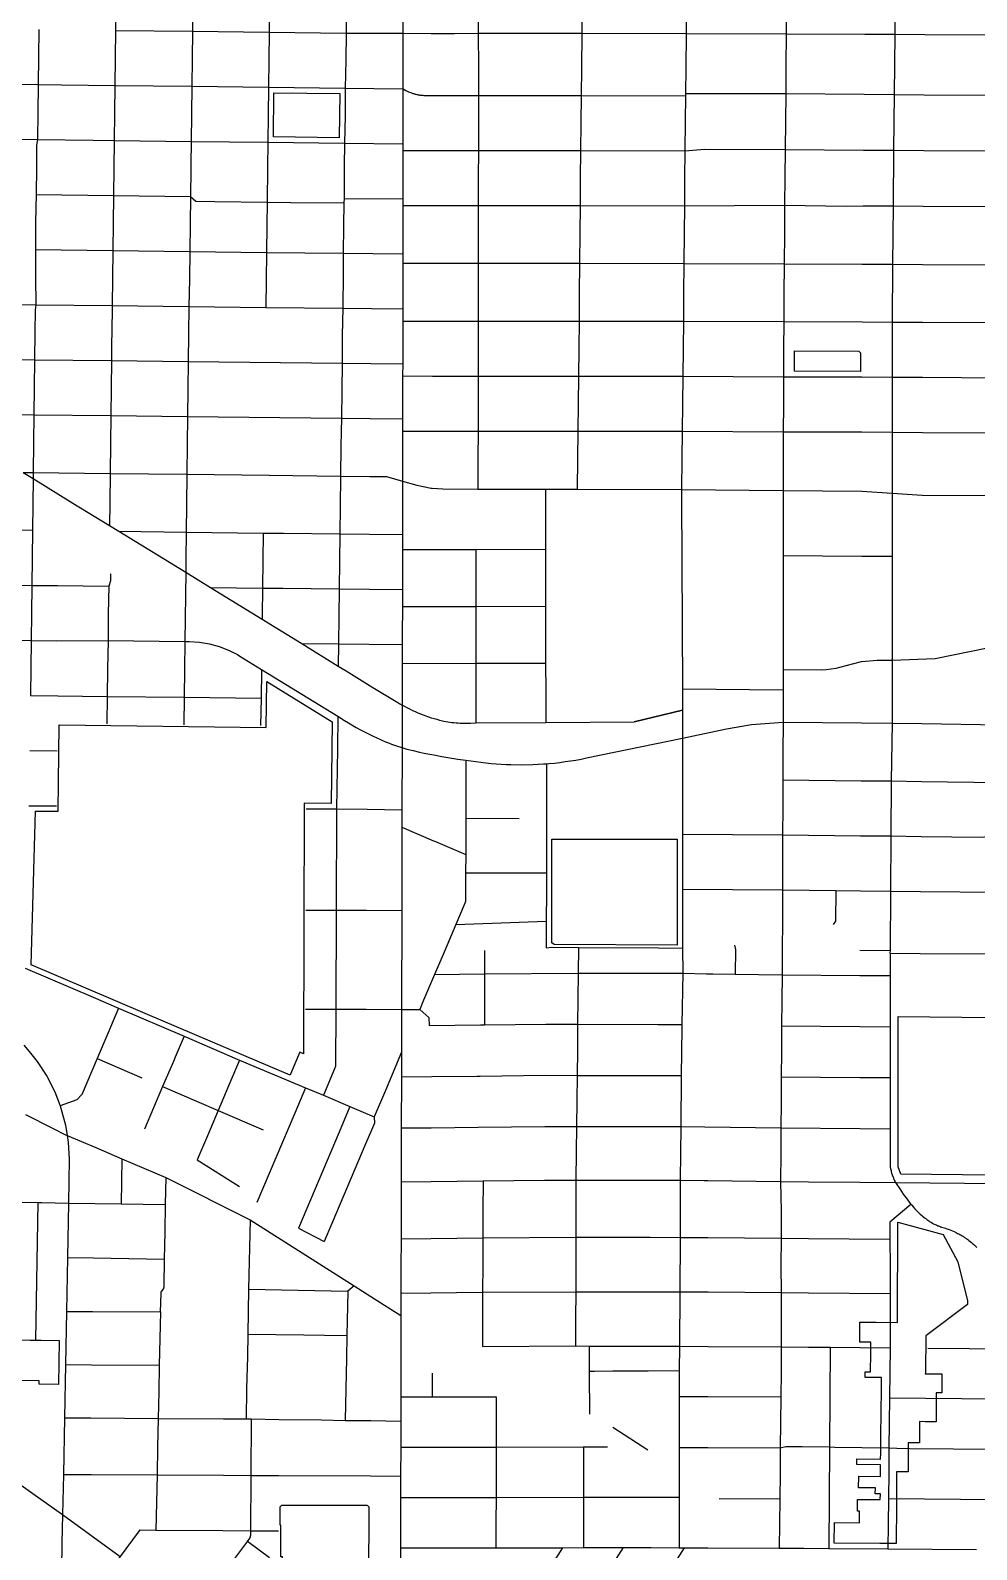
# Model space of a CAD drawing. Extents: x 1 to 394, y 101 to 384.
# Drawn here: x 324.4 to 362.8, y 212.2 to 273.9 of the extents above; entities that cross this region are included whole.
import ezdxf

# ---------------------------------------------------------------- set-up
doc = ezdxf.new("R2010")
doc.units = 0
doc.layers.get('0').update_dxf_attribs({"linetype": 'CONTINUOUS'})

msp = doc.modelspace()

# ---------------------------------------------------------------- linework, layer by layer
at = {"color": 4}
for points in [[(342.546939, 276.08451), (342.538558, 273.796864)], [(327.830684, 275.03276), (327.818427, 273.915543)], [(330.953185, 274.995935), (330.936841, 273.878707)], [(334.071589, 274.963196), (334.055245, 273.841882)], [(337.194089, 274.922275), (337.177746, 273.805047)], [(339.481735, 274.897718), (339.485926, 273.796864)], [(346.753929, 275.024578), (346.745548, 273.80095)], [(350.989561, 275.016396), (350.977304, 273.792768)], [(355.057402, 275.008214), (355.045144, 273.776404)], [(359.460816, 274.9059), (359.448558, 273.755933)], [(324.700002, 273.948282), (324.687744, 272.83515)], [(327.818406, 273.915543), (327.806148, 272.798314)], [(327.818406, 273.915543), (330.93681, 273.878665)], [(330.93681, 273.878707), (330.924552, 272.761489)], [(330.93681, 273.878707), (334.055214, 273.84183)], [(334.055214, 273.841882), (334.038871, 272.724654)], [(334.055214, 273.841882), (337.177714, 273.805005)], [(337.177714, 273.805047), (337.161371, 272.704193)], [(337.177714, 273.805047), (339.485832, 273.796665)], [(339.485832, 273.796864), (339.481641, 272.655079)], [(339.485832, 273.796864), (340.631703, 273.792674)], [(340.631703, 273.792768), (341.572957, 273.792768)], [(341.572957, 273.792768), (342.538757, 273.796959)], [(342.538757, 273.796864), (342.547139, 272.393166)], [(342.538757, 273.796864), (343.389976, 273.796864)], [(343.389976, 273.796864), (346.745747, 273.801055)], [(346.745747, 273.80095), (346.729403, 272.384983)], [(346.745747, 273.80095), (350.977283, 273.792569)], [(350.977283, 273.792768), (350.965025, 272.380887)], [(350.977283, 273.792768), (355.045123, 273.776425)], [(355.045123, 273.776404), (355.032866, 272.475019)], [(355.045123, 273.776404), (358.233102, 273.76006)], [(358.233102, 273.760029), (359.448548, 273.755838)], [(359.448548, 273.755933), (359.424033, 271.312773)], [(359.448548, 273.755933), (360.668079, 273.751742)], [(360.668079, 273.751847), (363.856058, 273.739589)], [(324.687723, 272.83515), (324.67138, 271.713836)], [(327.806127, 272.798314), (327.789784, 271.677)], [(330.924531, 272.761489), (330.908188, 271.644261)], [(334.03885, 272.724654), (334.030468, 271.603339)], [(337.16135, 272.704193), (337.145007, 271.5706)], [(339.481735, 272.655079), (339.481735, 271.541947)], [(342.546939, 272.393166), (342.546939, 271.271851)], [(346.729372, 272.384983), (346.717114, 271.267755)], [(350.965004, 272.380887), (350.956623, 271.353705)], [(355.032845, 272.475019), (355.024463, 271.345512)], [(323.623695, 271.726104), (324.671349, 271.713846)], [(324.671349, 271.713836), (324.659091, 270.596607), (324.642727, 269.479379)], [(324.671349, 271.713836), (325.628977, 271.705454)], [(325.628977, 271.705643), (327.789763, 271.677042), (330.908167, 271.644313)], [(327.789763, 271.677), (327.777506, 270.559772)], [(330.908167, 271.644261), (330.89591, 270.522947)], [(330.908167, 271.644261), (334.030668, 271.603298)], [(334.030668, 271.603339), (334.014324, 270.490207), (333.997949, 269.368883)], [(334.030668, 271.603339), (337.144975, 271.570653)], [(337.144975, 271.5706), (337.132718, 270.449276)], [(337.144975, 271.5706), (339.481735, 271.541999)], [(339.481735, 271.541947), (339.485926, 271.537756), (339.514527, 271.521413), (339.539042, 271.509155), (339.596349, 271.476469), (339.62495, 271.464211), (339.653551, 271.447868), (339.710857, 271.423353), (339.743544, 271.411095), (339.800851, 271.38658), (339.829452, 271.378199), (339.862138, 271.365941), (339.890844, 271.35756), (339.923531, 271.345302), (339.952132, 271.336921), (339.984819, 271.32854), (340.01342, 271.320159), (340.046106, 271.315968), (340.074812, 271.307587), (340.107499, 271.303396), (340.140186, 271.295015), (340.172872, 271.290824), (340.201473, 271.286634), (340.266952, 271.278253), (340.295657, 271.278253), (340.328344, 271.274062), (340.696657, 271.274062)], [(339.481735, 271.541947), (339.481735, 270.424729)], [(340.697181, 271.275948), (342.546939, 271.271757)], [(342.546939, 271.271851), (342.546939, 270.154623)], [(342.546939, 271.271851), (346.717094, 271.267661)], [(346.717094, 271.267755), (346.704836, 270.150537)], [(346.717094, 271.267755), (350.952726, 271.263564)], [(350.952726, 271.263669), (350.944345, 270.220101)], [(350.956822, 271.353705), (350.952632, 271.263711)], [(350.956822, 271.353705), (355.024662, 271.345323)], [(355.024662, 271.345512), (355.012405, 270.211919)], [(355.024662, 271.345512), (358.208545, 271.320997)], [(358.208545, 271.320965), (359.423991, 271.312584)], [(359.423991, 271.312773), (359.399476, 269.049684)], [(359.423991, 271.312773), (360.643522, 271.300515)], [(360.643522, 271.300494), (363.831501, 271.288237)], [(327.777485, 270.559772), (327.761141, 269.442554)], [(330.895889, 270.522947), (330.883631, 269.405718)], [(337.132697, 270.449276), (337.116353, 269.332058)], [(339.481735, 270.424729), (339.481735, 269.303404)], [(342.546939, 270.154623), (342.546939, 269.037405)], [(346.704815, 270.150537), (346.696434, 269.033309)], [(350.944544, 270.220101), (350.932286, 269.029223)], [(355.012384, 270.211919), (355.004003, 269.078326)], [(323.595052, 269.491657), (324.642706, 269.4794)], [(324.642706, 269.479379), (324.614105, 269.258397), (324.605724, 268.362161)], [(324.642706, 269.479379), (326.909891, 269.454864)], [(326.909891, 269.454832), (327.76111, 269.442575)], [(327.76111, 269.442554), (327.748852, 268.325325)], [(327.76111, 269.442554), (330.88361, 269.405676)], [(330.88361, 269.405718), (330.871353, 268.472657)], [(330.88361, 269.405718), (333.997928, 269.368841), (337.116332, 269.332005)], [(333.997928, 269.368883), (333.985671, 268.349882)], [(337.116332, 269.332058), (337.104075, 268.398986)], [(337.116332, 269.332058), (339.481735, 269.303457)], [(339.481735, 269.303404), (339.481735, 269.041491)], [(350.932265, 269.029223), (351.742562, 269.08653), (355.004202, 269.078148)], [(355.004202, 269.078326), (354.991944, 267.94883)], [(355.004202, 269.078326), (358.183988, 269.053811)], [(358.183988, 269.053769), (359.399434, 269.049579)], [(330.871332, 268.472657), (330.867141, 268.28849)], [(339.481735, 269.041491), (339.477545, 268.186187)], [(339.481735, 269.041491), (340.693085, 269.0373)], [(340.693085, 269.037405), (342.546939, 269.037405)], [(342.546939, 269.037405), (342.542749, 267.920177)], [(342.546939, 269.037405), (346.696633, 269.033215)], [(346.696633, 269.033309), (346.684375, 267.916091)], [(346.696633, 269.033309), (350.932265, 269.029118)], [(350.932265, 269.029223), (350.920008, 267.907898)], [(359.399434, 269.049684), (359.379004, 266.786584)], [(359.399434, 269.049684), (360.623062, 269.041302)], [(360.623062, 269.041491), (363.139882, 269.029233), (363.806944, 269.029223)], [(324.60587, 268.362161), (324.589527, 267.244933)], [(327.748831, 268.325325), (327.736574, 267.208097)], [(330.867246, 268.28849), (330.854988, 267.171272)], [(333.98565, 268.349882), (333.969306, 266.942098)], [(337.104054, 268.214829), (337.091796, 267.093515)], [(337.104054, 268.398986), (337.104054, 268.214829)], [(339.477649, 268.186187), (339.477649, 267.068958)], [(342.542854, 267.920177), (342.542854, 266.802959)], [(346.684354, 267.916091), (346.672097, 266.798863), (346.663695, 265.681634)], [(350.919987, 267.907898), (350.907729, 266.79068)], [(354.991923, 267.94883), (354.979666, 266.815227)], [(324.589506, 267.244933), (324.569077, 266.131801)], [(324.589506, 267.244933), (327.736553, 267.208055)], [(327.736553, 267.208097), (327.720209, 266.090879)], [(327.736553, 267.208097), (330.854967, 267.17122)], [(330.854967, 267.171272), (330.84271, 266.049958)], [(330.854967, 267.171272), (331.075949, 266.974837), (331.845325, 266.966456)], [(331.845325, 266.966655), (333.969275, 266.94214)], [(333.969275, 266.942098), (333.957017, 265.984479)], [(333.969275, 266.942098), (334.935086, 266.92984)], [(334.935086, 266.929819), (337.08769, 266.905304)], [(337.08769, 266.905262), (337.075432, 265.980383)], [(337.091775, 267.093515), (337.087585, 266.905262)], [(337.091775, 267.093515), (339.477649, 267.069)], [(339.477649, 267.068958), (339.477649, 266.802959)], [(339.477649, 266.802959), (340.688999, 266.802959)], [(339.477649, 266.802959), (339.477649, 265.955826)], [(340.688999, 266.802959), (342.542854, 266.802959)], [(342.542854, 266.802959), (342.542854, 265.685731)], [(342.542854, 266.802959), (346.672076, 266.798768)], [(346.672076, 266.798863), (350.907708, 266.790481)], [(350.907708, 266.79068), (350.895451, 265.673452)], [(350.907708, 266.79068), (354.979645, 266.815195)], [(354.979645, 266.815227), (354.971264, 265.681634)], [(354.979645, 266.815227), (357.492379, 266.774264)], [(357.492379, 266.774306), (358.167623, 266.794735)], [(358.167623, 266.794766), (359.378973, 266.786385)], [(359.378973, 266.786584), (359.358544, 264.417085)], [(359.378973, 266.786584), (360.598505, 266.778203)], [(360.598505, 266.778402), (363.778301, 266.766144)], [(324.569045, 266.131801), (324.564855, 265.010486)], [(327.720188, 266.090879), (327.707931, 264.969565)], [(330.842689, 266.049958), (330.826345, 264.932729)], [(333.956996, 265.984479), (333.944739, 264.89999)], [(337.075411, 265.980383), (337.063153, 264.867251)], [(339.477649, 265.955826), (339.477649, 264.838608)], [(342.542854, 265.685731), (342.542854, 264.45392)], [(346.663894, 265.681634), (346.651636, 264.45392)], [(350.89543, 265.673452), (350.883151, 264.441642)], [(354.971463, 265.681634), (354.959205, 264.43346)], [(324.564949, 265.010486), (327.70791, 264.969523)], [(324.564949, 265.010486), (324.57333, 263.893258)], [(327.70791, 264.969565), (327.691567, 263.852337)], [(327.70791, 264.969565), (330.826314, 264.932688)], [(330.826314, 264.932729), (330.814056, 263.815501)], [(330.826314, 264.932729), (333.944728, 264.900043)], [(333.944728, 264.89999), (333.932471, 263.782762), (333.916107, 262.665544)], [(333.944728, 264.89999), (337.063133, 264.867303)], [(337.063133, 264.867251), (337.050875, 263.750023)], [(337.063133, 264.867251), (338.258107, 264.850908)], [(338.258107, 264.850876), (339.477649, 264.838619)], [(339.477649, 264.838608), (339.477649, 264.458006)], [(339.477649, 264.458006), (340.688999, 264.458006)], [(339.477649, 264.458006), (339.477649, 263.72138)], [(340.688999, 264.458006), (342.542854, 264.453816)], [(342.542854, 264.45392), (342.538663, 263.226196)], [(342.542854, 264.45392), (346.651615, 264.45392)], [(346.651615, 264.45392), (346.643234, 263.226196)], [(346.651615, 264.45392), (350.883151, 264.441642)], [(350.883151, 264.441642), (350.878961, 263.22211)], [(350.883151, 264.441642), (354.959184, 264.433261)], [(354.959184, 264.43346), (354.946927, 263.201649)], [(354.959184, 264.43346), (358.126702, 264.421202)], [(358.126702, 264.421181), (359.358512, 264.416991)], [(359.358512, 264.417085), (359.350131, 262.068046)], [(359.358512, 264.417085), (360.573948, 264.408704)], [(360.573948, 264.408903), (363.757841, 264.392559)], [(324.573131, 263.893258), (324.581512, 262.767847)], [(327.691546, 263.852337), (327.679288, 262.739205)], [(330.814035, 263.815501), (330.797671, 262.702369)], [(337.050854, 263.750023), (337.042473, 262.915179), (337.038282, 262.632805)], [(339.477649, 263.72138), (339.473459, 262.604152)], [(342.538757, 263.226196), (342.538757, 262.108978)], [(346.643433, 263.226196), (346.631175, 262.104882)], [(350.879065, 263.22211), (350.866808, 262.104882)], [(354.946906, 263.201649), (354.942715, 262.084421)], [(319.334863, 262.82924), (324.581324, 262.767847)], [(324.581324, 262.767847), (324.556809, 262.546866), (324.544551, 261.654715)], [(324.581324, 262.767847), (327.679267, 262.739246)], [(327.679267, 262.739205), (327.662924, 261.621976)], [(327.679267, 262.739205), (330.797671, 262.702369)], [(330.797671, 262.702369), (330.781328, 261.585151)], [(330.797671, 262.702369), (333.916075, 262.665492)], [(333.916075, 262.665544), (337.038576, 262.632857), (338.200822, 262.620547)], [(337.038576, 262.632805), (337.022232, 261.515577)], [(338.200822, 262.620526), (339.473553, 262.604183)], [(339.473553, 262.604152), (339.473553, 262.108978)], [(324.544488, 261.654715), (324.532231, 260.537498)], [(339.473553, 262.108978), (340.684903, 262.108978)], [(339.473553, 262.108978), (339.473553, 260.369705)], [(340.684903, 262.108978), (342.538757, 262.108978)], [(342.538757, 262.108978), (342.534567, 260.99175)], [(342.538757, 262.108978), (346.631154, 262.104787), (350.866787, 262.104882)], [(346.631154, 262.104882), (346.618897, 260.99175)], [(350.866787, 262.104882), (350.854529, 260.987653)], [(350.866787, 262.104882), (354.942809, 262.084452)], [(354.942809, 262.084421), (354.938619, 260.967193)], [(354.942809, 262.084421), (358.122606, 262.072163)], [(358.122606, 262.072143), (359.35033, 262.067952)], [(359.35033, 262.068046), (359.34614, 259.8336), (359.342043, 257.595057)], [(359.35033, 262.068046), (360.578044, 262.063856)], [(360.578044, 262.06396), (363.753744, 262.043531)], [(327.658806, 261.253663), (327.646549, 260.504758)], [(327.662892, 261.621976), (327.658702, 261.253663)], [(330.781296, 261.585151), (330.769039, 260.467923)], [(337.022211, 261.515577), (337.009954, 260.398348)], [(319.35942, 260.594783), (324.53221, 260.537477)], [(324.53221, 260.537498), (324.515866, 259.420269)], [(324.53221, 260.537498), (327.646528, 260.504811)], [(327.646528, 260.504758), (327.63427, 259.383434)], [(327.646528, 260.504758), (330.769028, 260.467881)], [(330.769028, 260.467923), (330.756771, 259.350694)], [(330.769028, 260.467923), (337.009933, 260.398359)], [(342.534661, 260.99175), (342.534661, 259.874521)], [(346.618876, 260.99175), (346.606618, 259.870435)], [(350.854508, 260.987653), (350.842251, 259.870435)], [(354.938723, 260.967193), (354.934533, 259.849975)], [(337.009933, 260.398348), (336.997675, 259.277034)], [(337.009933, 260.398348), (338.176265, 260.382005)], [(338.176265, 260.381984), (339.473553, 260.369726)], [(339.473553, 260.369705), (339.469363, 259.878618)], [(339.469457, 259.878618), (340.680806, 259.874427)], [(339.469457, 259.878618), (339.469457, 258.135259)], [(340.680806, 259.874521), (342.534661, 259.874521)], [(342.534661, 259.874521), (342.534661, 258.757303)], [(342.534661, 259.874521), (346.606597, 259.870331)], [(346.606597, 259.870435), (346.59434, 258.753207)], [(346.606597, 259.870435), (350.84223, 259.870435)], [(350.84223, 259.870435), (350.829972, 258.753207)], [(350.84223, 259.870435), (354.934627, 259.850006), (358.118509, 259.837717)], [(354.934627, 259.849975), (354.926246, 258.732746)], [(358.118509, 259.837696), (359.346234, 259.833506)], [(359.346234, 259.8336), (360.573948, 259.825219)], [(360.573948, 259.825418), (363.745562, 259.809074)], [(324.515845, 259.420269), (324.499502, 258.298955)], [(327.634249, 259.383434), (327.621992, 258.266216)], [(330.75675, 259.350694), (330.744492, 258.233477)], [(336.997654, 259.277034), (336.985397, 258.163902)], [(342.534661, 258.757303), (342.534661, 257.640075)], [(346.594319, 258.753207), (346.585938, 257.635989)], [(350.829951, 258.753207), (350.813587, 257.631893)], [(354.926445, 258.732746), (354.922254, 257.615518)], [(323.488652, 258.311233), (324.499471, 258.298976)], [(324.499471, 258.298955), (324.487213, 257.181727)], [(324.499471, 258.298955), (327.621971, 258.266268)], [(327.621971, 258.266216), (327.609713, 257.148987)], [(327.621971, 258.266216), (330.744471, 258.233529)], [(330.744471, 258.233477), (330.728128, 257.112162)], [(330.744471, 258.233477), (336.985376, 258.163912)], [(336.985376, 258.163902), (336.969032, 257.042588)], [(336.985376, 258.163902), (338.147611, 258.147559)], [(338.147611, 258.147538), (339.469457, 258.13528), (339.469457, 257.640075)], [(339.469457, 257.640075), (339.465266, 255.78622), (339.465266, 255.60616)], [(339.469457, 257.640075), (340.680806, 257.640075)], [(340.680806, 257.640075), (342.534661, 257.640075)], [(342.534661, 257.640075), (342.53047, 256.514665)], [(342.534661, 257.640075), (346.586137, 257.635884)], [(346.586137, 257.635989), (346.569793, 256.514665)], [(346.586137, 257.635989), (350.813587, 257.631799)], [(350.813587, 257.631893), (350.805206, 256.514665)], [(350.813587, 257.631893), (354.922349, 257.61555), (354.922349, 256.4983)], [(354.922349, 257.615518), (356.416072, 257.611327)], [(356.416072, 257.611432), (358.114424, 257.603051)], [(358.114424, 257.60325), (359.342138, 257.594869)], [(359.342138, 257.595057), (360.569862, 257.586676)], [(359.342138, 257.595057), (359.342138, 255.119158)], [(360.569862, 257.586875), (363.733284, 257.570532)], [(324.487192, 257.181727), (324.470849, 255.954013)], [(327.609692, 257.148987), (327.593349, 255.921273)], [(330.728096, 257.112162), (330.715839, 255.884438)], [(336.969001, 257.042588), (336.952657, 255.814863)], [(342.530575, 256.514665), (342.526385, 255.278768), (345.264291, 255.278768)], [(346.569772, 256.514665), (346.557515, 255.274672)], [(350.805405, 256.514665), (350.797024, 255.26649)], [(354.922349, 256.4983), (354.922349, 255.229654)], [(324.065679, 255.962195), (324.470828, 255.71256)], [(324.065679, 255.962195), (324.470828, 255.953814)], [(324.470828, 255.71256), (324.442122, 253.60907)], [(324.470828, 255.954013), (324.470828, 255.71256)], [(324.470828, 255.954013), (327.593328, 255.921326)], [(324.470828, 255.71256), (326.08323, 254.718106)], [(327.593328, 255.921273), (327.581071, 254.705828)], [(327.593328, 255.921273), (330.715818, 255.884396)], [(330.715818, 255.884438), (330.699475, 254.652628)], [(330.715818, 255.884438), (334.05931, 255.847561)], [(334.05931, 255.847602), (336.952636, 255.814916)], [(336.952636, 255.814863), (336.940379, 254.583053)], [(336.952636, 255.814863), (338.139429, 255.79852)], [(338.139429, 255.798499), (338.814673, 255.794308), (339.465371, 255.606066)], [(339.465371, 255.60616), (339.465371, 253.433096)], [(339.465371, 255.60616), (340.046483, 255.442464), (340.623521, 255.31969), (340.676741, 255.315499)], [(340.676721, 255.315593), (341.106416, 255.291078), (342.526479, 255.278821)], [(345.264291, 255.278768), (346.557494, 255.274578)], [(345.264291, 255.278768), (345.268482, 252.843791), (345.268388, 251.685641)], [(346.557494, 255.274672), (350.797212, 255.266291)], [(350.797212, 255.26649), (350.788831, 254.930906), (350.83388, 247.167635)], [(350.797212, 255.26649), (354.922349, 255.229613)], [(354.922349, 255.229654), (354.918158, 253.858705)], [(354.922349, 255.229654), (358.110327, 255.205139)], [(358.110327, 255.205097), (359.342138, 255.11919)], [(359.342138, 255.119158), (359.337947, 252.831512)], [(359.342138, 255.119158), (360.565766, 255.037337)], [(360.565766, 255.037316), (363.721005, 255.020972)], [(326.08323, 254.718106), (327.568771, 253.805505)], [(327.58105, 254.705828), (327.568792, 253.805505)], [(330.699454, 254.652628), (330.68311, 253.535399)], [(336.940358, 254.583053), (336.924015, 253.461739)], [(318.20127, 253.678635), (324.442174, 253.60907)], [(327.568771, 253.805505), (327.953459, 253.568139)], [(354.918263, 253.858705), (354.918263, 252.585963)], [(324.442174, 253.60907), (324.429917, 252.487746)], [(327.953459, 253.568139), (330.666714, 251.902537)], [(327.953459, 253.568139), (330.683079, 253.535452)], [(330.683079, 253.535399), (330.670821, 252.418182)], [(330.683079, 253.535399), (333.809675, 253.498522)], [(333.809675, 253.498574), (333.793332, 252.381346)], [(333.809675, 253.498574), (334.632251, 253.490193)], [(334.632251, 253.490392), (336.923994, 253.461791)], [(336.923994, 253.461739), (336.911736, 252.344521)], [(336.923994, 253.461739), (338.127151, 253.449481)], [(338.127151, 253.44946), (339.465371, 253.433117)], [(339.465371, 253.433096), (339.46118, 252.827416)], [(324.429896, 252.487746), (324.417638, 251.370528)], [(330.670811, 252.418182), (330.66662, 251.902537)], [(339.461275, 252.827416), (339.461275, 251.669266)], [(339.461275, 252.827416), (340.513025, 252.827416)], [(340.513025, 252.827416), (342.448722, 252.835797)], [(342.448722, 252.835609), (342.444531, 251.677459)], [(342.448722, 252.835609), (345.268388, 252.84399)], [(354.918263, 252.585963), (354.918263, 251.427824)], [(354.918263, 252.585963), (358.114424, 252.561448)], [(358.114424, 252.561417), (359.338052, 252.553035)], [(359.338052, 252.831512), (359.338052, 252.553224)], [(359.338052, 252.553224), (359.338052, 251.169996)], [(327.613789, 251.837058), (327.609598, 251.558781), (327.540034, 251.337789), (327.523774, 250.216474)], [(330.666714, 251.902537), (330.629837, 249.091064)], [(330.666714, 251.902537), (331.66935, 251.288675)], [(333.793301, 252.381346), (333.781043, 251.264128)], [(336.911715, 252.344521), (336.895372, 251.227293)], [(323.566409, 251.37871), (324.417628, 251.370329)], [(324.417628, 251.370528), (324.401284, 250.249214)], [(324.417628, 251.370528), (325.461185, 251.362147)], [(325.461185, 251.362346), (327.540118, 251.337831)], [(331.66935, 251.288675), (333.764658, 249.999568)], [(331.66935, 251.288675), (333.781033, 251.26416)], [(333.781033, 251.264128), (333.764689, 250.1469)], [(333.781033, 251.264128), (334.628155, 251.255747)], [(334.628155, 251.255935), (336.89534, 251.227335)], [(336.89534, 251.227293), (336.883083, 250.114161)], [(336.89534, 251.227293), (338.123065, 251.215035)], [(338.123065, 251.215014), (339.461275, 251.198671)], [(339.461275, 251.669266), (339.461275, 251.19865)], [(339.461275, 251.19865), (339.461275, 250.511127)], [(342.444636, 251.677459), (342.448827, 250.519309)], [(345.268388, 251.685641), (345.272578, 250.527491)], [(354.918263, 251.427824), (354.922453, 247.953375)], [(359.338052, 251.169996), (359.342242, 248.32987)], [(324.401253, 250.249214), (324.388995, 249.131985)], [(327.523753, 250.216474), (327.511496, 249.127889)], [(333.764658, 250.1469), (333.764658, 249.999568)], [(333.764658, 249.999568), (335.372974, 249.013307)], [(336.883062, 250.114161), (336.870804, 248.992846), (336.858526, 248.09661)], [(339.461275, 250.511127), (339.457084, 249.357063)], [(339.461275, 250.511127), (340.513025, 250.515318)], [(340.513025, 250.515213), (342.448722, 250.519404)], [(342.448722, 250.519309), (345.272484, 250.52769)], [(342.448722, 250.519309), (342.448722, 249.365256)], [(345.272484, 250.527491), (345.276674, 249.369342)], [(339.457178, 249.357063), (339.457178, 248.964193)], [(342.448722, 249.365256), (342.448722, 248.207106)], [(345.27657, 249.369342), (345.27657, 248.211192)], [(359.342138, 248.32987), (361.085507, 248.40352), (366.000469, 249.410242)], [(323.341321, 249.144264), (324.388975, 249.132006)], [(324.388975, 249.131985), (324.360374, 246.897539)], [(324.388975, 249.131985), (325.436628, 249.123604)], [(325.436628, 249.123803), (327.511475, 249.127994)], [(327.511475, 249.127889), (327.495131, 247.986114)], [(327.511475, 249.127889), (330.629879, 249.091012)], [(330.629879, 249.091064), (330.617621, 247.949279)], [(330.629879, 249.091064), (330.80995, 249.086873), (331.219184, 249.062358), (331.624333, 249.000966), (332.021299, 248.894566), (332.405987, 248.747234), (332.770204, 248.558982), (332.860197, 248.501675), (333.735973, 247.961473)], [(335.372974, 249.013307), (336.858515, 248.09661)], [(335.372974, 249.013307), (336.870783, 248.992878)], [(336.870783, 248.992846), (338.114872, 248.980589)], [(338.114872, 248.980568), (339.457178, 248.964224)], [(339.457178, 248.964193), (339.457178, 248.198913)], [(336.858515, 248.09661), (337.177714, 247.900175)], [(339.457178, 248.198913), (339.452988, 246.508755)], [(339.457178, 248.198913), (342.448722, 248.207295)], [(342.448722, 248.207106), (345.27657, 248.211297)], [(342.448722, 248.207106), (342.448722, 247.053042)], [(345.27657, 248.211192), (345.28076, 247.061235)], [(354.922349, 247.953375), (356.489743, 247.937031), (356.669803, 247.953375), (357.074952, 248.010682), (357.471919, 248.117081), (358.093963, 248.276681), (358.732372, 248.329902), (359.342138, 248.329902)], [(359.342138, 248.32987), (359.342138, 245.772128)], [(327.495111, 247.986114), (327.482853, 246.8648)], [(330.6176, 247.949279), (330.601257, 246.827964)], [(333.736015, 247.908357), (333.723757, 246.795225)], [(333.736015, 247.961557), (336.833958, 246.058599)], [(333.736015, 247.961557), (333.736015, 247.908336)], [(337.177714, 247.900175), (338.2663, 247.229017)], [(354.922349, 247.953375), (354.922349, 247.130799)], [(324.360332, 246.897539), (325.47755, 246.889158)], [(325.47755, 246.889346), (327.482832, 246.864831)], [(327.482832, 246.8648), (327.466489, 245.747571)], [(327.482832, 246.8648), (330.601236, 246.827922)], [(338.2663, 247.229017), (339.273022, 246.611069), (339.358929, 246.561934), (339.453113, 246.508713)], [(342.448722, 247.053042), (342.444531, 245.784407)], [(345.280666, 247.061235), (345.280666, 245.804868)], [(350.834048, 247.167635), (350.834048, 246.304138)], [(350.834048, 247.167635), (354.922349, 247.130757)], [(354.922349, 247.130799), (354.913967, 245.81305)], [(330.601236, 246.827964), (330.588979, 245.710736)], [(330.601236, 246.827964), (333.723736, 246.795278)], [(333.723736, 246.795225), (333.707393, 245.677997)], [(339.453092, 246.508755), (339.453092, 244.781771)], [(339.453092, 246.508755), (339.461474, 246.504564), (339.666091, 246.398154), (339.772501, 246.344933), (339.874752, 246.295798), (339.981152, 246.246663), (340.091648, 246.201614), (340.304458, 246.111621), (340.414954, 246.074743), (340.484518, 246.050228)], [(345.280666, 245.804868), (348.865601, 245.833469), (350.834048, 246.304096), (348.865601, 245.833469)], [(350.834048, 246.304138), (350.838238, 245.162363)], [(336.833958, 246.058599), (336.825577, 244.736753)], [(336.833958, 246.058599), (336.903522, 246.017636), (336.956743, 245.980758), (337.112247, 245.882593), (337.271857, 245.784428), (337.591056, 245.596175), (337.754752, 245.506182), (337.918447, 245.420274), (338.254032, 245.256578), (338.421814, 245.178842), (338.593702, 245.105192), (338.65918, 245.076591), (338.777859, 245.02337), (338.900623, 244.974235), (339.019311, 244.929186), (339.146172, 244.884137), (339.268946, 244.839088), (339.39171, 244.798125), (339.453103, 244.781781)], [(340.484371, 246.050406), (340.525335, 246.034063), (340.63582, 245.997185), (340.746316, 245.964499), (340.860909, 245.931812), (340.971405, 245.899125), (341.085986, 245.870524), (341.139207, 245.858267), (341.221029, 245.846009), (341.306937, 245.829666), (341.388758, 245.821284), (341.47058, 245.809027), (341.556488, 245.800646), (341.638309, 245.792264), (341.720131, 245.788074), (341.806039, 245.779693), (341.887861, 245.779693), (341.973768, 245.775502), (342.14155, 245.775502), (342.223372, 245.779693), (342.444364, 245.783883)], [(342.444636, 245.784407), (345.280666, 245.804836)], [(350.838144, 245.162363), (352.618328, 245.538858), (353.629156, 245.718929), (354.914166, 245.813008)], [(354.914166, 245.81305), (354.909976, 244.585336)], [(354.914166, 245.81305), (358.098049, 245.784449)], [(358.098049, 245.784407), (359.342138, 245.772149)], [(359.342138, 245.772128), (359.309451, 243.427186), (359.293055, 241.19273)], [(359.342138, 245.772128), (360.549401, 245.759871)], [(360.549401, 245.75985), (363.733284, 245.702543)], [(345.317491, 244.126987), (345.411675, 244.135369), (345.632667, 244.155798), (345.849563, 244.180313), (346.070545, 244.213), (346.504346, 244.278478), (346.721242, 244.319441), (346.938138, 244.364491), (350.838196, 245.162509)], [(350.838144, 245.162363), (350.838144, 243.901899)], [(324.331678, 244.663082), (325.448907, 244.654701)], [(336.825776, 244.736753), (336.784813, 242.289497)], [(339.453092, 244.781771), (339.444711, 242.260854)], [(339.453092, 244.781771), (339.518571, 244.761342), (339.645431, 244.724464), (339.899162, 244.658986), (340.152894, 244.601679), (340.28385, 244.577164), (340.410711, 244.548563), (340.738103, 244.483085), (341.061398, 244.421692), (341.384704, 244.368472), (341.712096, 244.319337), (342.039487, 244.278373)], [(354.91007, 244.585336), (354.91007, 244.086056)], [(342.039487, 244.278405), (342.035297, 243.124341)], [(342.039487, 244.278405), (342.235923, 244.245718), (342.44054, 244.213031), (342.645157, 244.188516), (342.853871, 244.164001), (343.062584, 244.143572), (343.271298, 244.127228), (343.475915, 244.110885), (343.684629, 244.102504), (343.868785, 244.094123), (344.310769, 244.085741), (344.752743, 244.094123), (344.973735, 244.10638), (345.190631, 244.118638), (345.317491, 244.127019)], [(345.317491, 244.126987), (345.3133, 243.009759)], [(350.838144, 243.901899), (350.838144, 242.387715)], [(354.91007, 244.086056), (354.905879, 243.468108)], [(354.905984, 243.468108), (354.901794, 242.350879)], [(354.905984, 243.468108), (358.081684, 243.439507)], [(358.081684, 243.439465), (359.309398, 243.427207)], [(359.309398, 243.427186), (360.533026, 243.410843)], [(360.533026, 243.410811), (363.721005, 243.365762)], [(342.035391, 243.124341), (342.035391, 241.912991)], [(345.313405, 243.009759), (345.305024, 239.699006)], [(324.303035, 242.42455), (325.420264, 242.42036)], [(335.548948, 242.301776), (336.784844, 242.289518)], [(336.784844, 242.289497), (336.772587, 238.184822)], [(336.784844, 242.289497), (338.024847, 242.27724)], [(338.024847, 242.277219), (339.44491, 242.260875)], [(339.44491, 242.260854), (339.44491, 241.544678)], [(342.035391, 241.912991), (342.031201, 240.808052)], [(342.035391, 241.912991), (344.208455, 241.908801)], [(350.838144, 242.387715), (350.838144, 241.270486)], [(354.901888, 242.350879), (354.897697, 241.233661)], [(339.44491, 241.544678), (339.44072, 238.172543)], [(339.44491, 241.544678), (340.72992, 240.996294)], [(340.72992, 240.996294), (340.799485, 240.967693)], [(340.799485, 240.967652), (342.031305, 240.443825)], [(342.031305, 240.808052), (342.031305, 240.443825)], [(350.838144, 241.270486), (350.838144, 240.153268)], [(350.838144, 241.270486), (354.897802, 241.233609)], [(354.897802, 241.233661), (354.893706, 240.116433)], [(354.897802, 241.233661), (358.06531, 241.20506)], [(358.06531, 241.205008), (359.293034, 241.19275)], [(359.293034, 241.19273), (359.276691, 238.958283)], [(359.293034, 241.19273), (360.516662, 241.176386)], [(360.516662, 241.176365), (363.008925, 241.147764), (363.708727, 241.270528)], [(342.031305, 240.443825), (342.027115, 239.703102)], [(350.838144, 240.153268), (350.838144, 239.03604)], [(354.893706, 240.116433), (354.889515, 238.999205)], [(342.027209, 239.703102), (342.023018, 238.528588), (341.969798, 238.401717)], [(342.027209, 239.703102), (344.204359, 239.698912)], [(344.204359, 239.699006), (345.305223, 239.699006)], [(345.305223, 239.699006), (345.305223, 238.933726)], [(345.305223, 238.933726), (345.301032, 237.734655)], [(350.838144, 239.03604), (354.889609, 238.999163)], [(350.838144, 239.03604), (350.838144, 237.796048)], [(354.889609, 238.999205), (354.885419, 237.759212)], [(354.889609, 238.999205), (357.058588, 238.978775)], [(357.058588, 238.978744), (357.04633, 237.738752)], [(357.058588, 238.978744), (358.053031, 238.970363)], [(358.053031, 238.970562), (359.276659, 238.958304)], [(359.276659, 238.958283), (359.260316, 236.543766)], [(359.276659, 238.958283), (360.500287, 238.94194)], [(360.500287, 238.941919), (363.696448, 238.917404)], [(341.969913, 238.401717), (341.626157, 237.59142)], [(335.53667, 238.184822), (336.772566, 238.184822)], [(336.772566, 238.184822), (336.760308, 234.157903)], [(336.772566, 238.184822), (338.008472, 238.17644)], [(338.008472, 238.176639), (339.440814, 238.172449)], [(339.440814, 238.172543), (339.428556, 234.149721)], [(341.626157, 237.59142), (341.151433, 236.470106)], [(341.626157, 237.59142), (344.200273, 237.689585)], [(344.200273, 237.689638), (345.301127, 237.734687)], [(345.301127, 237.734655), (345.301127, 236.64608)], [(350.838144, 237.796048), (350.838144, 236.637898)], [(354.885524, 237.759212), (354.881333, 236.547863)], [(357.046309, 237.738752), (356.943953, 237.59142)], [(341.151433, 236.470106), (340.766745, 235.565687)], [(342.800671, 236.535584), (342.800671, 235.590244)], [(345.301127, 236.64608), (345.522119, 236.670595), (346.610694, 236.666405)], [(346.610694, 236.666541), (346.598436, 235.618887)], [(346.610694, 236.666541), (349.864151, 236.646112)], [(349.864151, 236.64608), (350.838144, 236.637699)], [(350.838144, 236.637898), (350.842335, 235.614801)], [(352.949816, 236.760673), (352.982503, 236.588784)], [(352.982555, 236.588784), (352.970297, 235.586148)], [(354.881427, 236.547863), (354.877237, 235.557505)], [(358.03257, 236.556045), (359.260295, 236.543787)], [(359.260295, 236.543766), (359.256104, 236.433281)], [(359.256198, 236.433281), (359.256198, 235.52067)], [(359.260295, 236.433281), (360.479827, 236.421023)], [(360.479827, 236.421002), (363.680084, 236.400573)], [(324.147522, 235.819419), (326.909891, 234.640808)], [(340.766745, 235.565687), (340.324772, 234.526216)], [(340.766745, 235.565687), (342.800671, 235.590202)], [(342.800671, 235.590244), (342.79648, 234.554869)], [(342.800671, 235.590244), (346.598415, 235.618845)], [(346.598415, 235.618887), (346.586158, 234.579416), (346.573879, 233.54404)], [(346.598415, 235.618887), (349.851872, 235.614697)], [(349.851872, 235.614801), (350.84223, 235.614801)], [(350.84223, 235.614801), (350.805457, 233.539955)], [(350.84223, 235.614801), (351.808041, 235.598458)], [(351.808041, 235.598426), (352.065858, 235.598426)], [(352.065858, 235.598426), (352.970276, 235.586169)], [(352.970276, 235.586148), (353.91153, 235.569805)], [(353.91153, 235.569784), (354.877331, 235.557526)], [(354.877331, 235.557505), (354.865073, 234.513937)], [(354.877331, 235.557505), (358.036667, 235.528852)], [(358.036667, 235.528852), (359.256198, 235.520471)], [(359.256198, 235.52067), (359.256198, 233.445823)], [(326.909891, 234.640808), (327.937084, 234.20292)], [(340.324772, 234.526216), (340.165172, 234.145624)], [(342.796574, 234.554869), (342.792384, 233.527676)], [(354.865063, 234.513937), (354.856682, 233.478562)], [(327.937084, 234.20292), (327.499196, 233.171631)], [(327.937084, 234.20292), (330.605332, 233.065231)], [(335.524391, 234.161999), (336.760298, 234.157808)], [(336.760298, 234.157903), (336.751917, 231.837517), (336.710953, 231.735162)], [(336.760298, 234.157903), (337.996194, 234.153712)], [(337.996194, 234.153806), (339.428535, 234.149616)], [(339.428535, 234.149721), (339.424345, 232.439101)], [(339.428535, 234.149721), (340.165172, 234.14553)], [(340.165172, 234.145624), (340.537571, 233.818232), (340.549829, 233.490841), (342.632858, 233.519442)], [(342.632879, 233.519494), (342.792489, 233.527875)], [(342.792489, 233.527676), (345.280666, 233.54402), (346.573858, 233.54402)], [(346.573858, 233.54404), (346.565477, 232.508665)], [(346.573858, 233.54404), (349.831412, 233.53985)], [(349.831412, 233.539955), (350.805405, 233.539955)], [(350.805405, 233.384441), (350.784976, 231.465108)], [(350.805405, 233.539955), (350.805405, 233.384441)], [(354.85687, 233.478562), (354.85268, 232.443187)], [(354.85687, 233.478562), (358.03257, 233.458133)], [(358.03257, 233.458101), (359.256198, 233.445844)], [(359.256198, 233.445823), (359.256198, 231.379169)], [(324.098418, 232.696918), (324.311218, 232.435005), (324.638609, 232.029856), (325.023297, 231.432369), (325.346593, 230.802142), (325.563499, 230.233298)], [(327.499196, 233.171631), (327.065405, 232.148534)], [(330.605332, 233.065231), (330.241105, 232.209927)], [(330.605332, 233.065231), (332.852057, 232.083056)], [(327.065405, 232.148534), (326.463821, 230.724385)], [(327.065405, 232.148534), (328.882424, 231.375073)], [(330.167445, 232.033952), (329.729557, 231.010845)], [(330.241105, 232.209927), (330.167455, 232.033952)], [(332.852057, 232.083056), (332.422351, 231.072238)], [(332.852057, 232.083056), (335.524391, 230.965838)], [(339.424439, 232.410448), (338.773752, 230.859428)], [(339.424439, 232.439101), (339.424439, 232.4105)], [(339.424439, 232.410448), (339.424439, 231.403715)], [(346.565676, 232.508665), (346.553419, 231.469194)], [(354.852784, 232.443187), (354.844403, 231.407812)], [(336.711184, 231.735204), (336.252835, 230.658907)], [(339.424439, 231.403715), (340.652164, 231.420059)], [(340.652164, 231.42009), (342.485557, 231.44052)], [(342.485557, 231.440551), (342.624696, 231.440551)], [(342.624696, 231.440551), (345.260205, 231.473238), (346.553398, 231.469047)], [(346.553398, 231.469194), (346.54114, 230.433819), (346.528862, 229.398443)], [(346.553398, 231.469194), (349.802758, 231.465003)], [(349.802758, 231.465108), (350.784934, 231.465108)], [(350.784934, 231.465108), (350.760419, 229.394358)], [(329.729557, 231.010845), (328.997016, 229.283862)], [(329.729557, 231.010845), (331.104602, 230.425636)], [(332.422351, 231.072238), (331.98856, 230.045045)], [(335.524391, 230.965838), (335.0906, 229.938645)], [(335.524391, 230.965838), (336.252835, 230.658907)], [(338.773752, 230.859428), (338.311307, 229.783131)], [(339.424439, 231.403715), (339.416058, 229.332965)], [(354.844592, 231.407812), (354.83621, 230.372437)], [(354.844592, 231.407812), (358.03257, 231.383297)], [(358.03257, 231.383255), (359.256198, 231.379064)], [(359.256198, 231.379169), (359.256198, 229.304322)], [(326.463821, 230.724385), (326.45544, 230.712128), (326.451249, 230.695784), (326.250728, 230.474803), (325.563206, 230.23335)], [(325.563499, 230.233298), (325.600272, 230.139218), (325.784428, 229.451696), (325.853992, 229.026086)], [(331.104602, 230.425636), (331.98856, 230.045045)], [(337.329132, 230.200559), (336.89534, 229.169269), (335.246103, 225.256943)], [(336.252835, 230.658907), (337.329132, 230.200559)], [(337.329132, 230.200559), (338.311307, 229.783131)], [(354.83641, 230.372437), (354.828028, 229.337061)], [(324.163897, 229.885445), (325.252472, 229.324783)], [(331.98856, 230.045045), (331.546576, 229.017852)], [(331.98856, 230.045045), (333.813772, 229.263401)], [(335.0906, 229.938645), (333.555944, 226.304596)], [(338.311307, 229.783131), (338.32765, 229.533496), (338.204876, 229.247026)], [(325.252472, 229.324783), (325.788577, 229.050591), (325.854055, 229.026076), (325.895019, 228.751842), (325.931896, 228.072512), (325.90319, 226.284136)], [(325.854055, 229.026034), (327.012205, 228.534946)], [(331.546576, 229.017852), (331.133245, 228.043859)], [(338.204907, 229.247026), (337.975733, 228.710921)], [(339.416257, 229.332965), (339.412066, 227.143537)], [(339.416257, 229.332965), (340.635789, 229.345244)], [(340.635789, 229.345244), (342.542854, 229.369759)], [(342.542854, 229.369801), (345.247927, 229.398402), (346.528841, 229.398402)], [(346.528841, 229.398443), (346.516583, 228.363068)], [(346.528841, 229.398443), (349.782298, 229.394253)], [(349.782298, 229.394358), (350.760387, 229.394358)], [(350.760387, 229.394358), (350.735872, 227.209015)], [(350.760387, 229.394358), (351.738466, 229.3821)], [(351.738466, 229.382079), (354.828227, 229.33703)], [(354.828227, 229.337061), (354.819846, 228.301686)], [(354.828227, 229.337061), (358.028485, 229.312546)], [(358.028485, 229.312504), (359.256198, 229.304123)], [(359.256198, 229.304322), (359.26458, 227.786042), (359.26458, 227.769698), (359.26877, 227.737011), (359.277152, 227.700134), (359.281342, 227.667447), (359.297686, 227.601969), (359.306067, 227.565091), (359.32241, 227.499613), (359.334668, 227.466926), (359.343049, 227.434239), (359.379926, 227.336074), (359.392184, 227.307473), (359.416699, 227.241995), (359.433042, 227.209308), (359.4453, 227.180707), (359.461643, 227.148021), (359.477987, 227.11942)], [(327.012205, 228.534946), (328.076223, 228.084791), (329.860513, 227.327693)], [(337.975733, 228.710921), (336.592506, 225.453378)], [(346.516573, 228.363068), (346.504315, 227.213101)], [(328.076223, 228.084791), (328.047622, 226.251397)], [(331.133245, 228.043859), (332.843864, 226.95938)], [(354.820045, 228.301686), (354.811664, 227.159901)], [(329.860513, 227.327693), (329.835998, 226.222743)], [(329.860513, 227.327693), (333.277666, 225.596613)], [(339.412171, 227.143537), (339.40798, 224.827237)], [(339.412171, 227.143537), (340.623521, 227.15988)], [(340.623521, 227.159901), (342.735192, 227.184416)], [(342.735192, 227.184458), (342.731002, 225.973108)], [(342.735192, 227.184458), (345.227466, 227.217145), (346.504294, 227.212954)], [(346.504294, 227.213101), (349.757751, 227.20891)], [(346.504294, 227.213101), (346.504294, 225.997665)], [(349.757751, 227.209015), (350.73583, 227.209015)], [(350.73583, 227.209015), (351.713909, 227.196757)], [(350.73583, 227.209015), (350.740021, 225.993569)], [(351.713909, 227.196736), (351.865327, 227.200927), (354.811853, 227.159869)], [(354.811853, 227.159901), (354.832282, 225.952648)], [(354.811853, 227.159901), (355.949542, 227.15152)], [(355.949542, 227.151719), (358.028485, 227.135375)], [(358.028485, 227.135354), (359.477191, 227.119011)], [(359.477191, 227.11898), (363.667805, 227.082102)], [(359.477191, 227.11898), (359.505791, 227.078016), (359.649027, 226.861121), (359.796358, 226.648311), (359.947776, 226.439597), (360.103289, 226.230884)], [(323.635973, 226.320961), (324.663166, 226.304617)], [(324.663166, 226.304596), (324.573173, 220.718476)], [(324.663166, 226.304596), (324.81868, 226.300406), (325.903159, 226.284157)], [(325.903159, 226.284136), (325.862196, 224.074236)], [(325.903159, 226.284136), (326.97537, 226.267792)], [(326.97537, 226.267761), (328.04758, 226.251418)], [(328.04758, 226.251397), (329.835956, 226.222796)], [(329.835956, 226.222743), (329.815527, 225.109611)], [(342.731096, 225.973108), (342.726905, 224.872255)], [(346.504294, 225.997665), (346.504294, 224.892715)], [(350.739926, 225.993569), (350.731545, 224.888619)], [(354.832324, 225.952648), (354.832324, 224.851794)], [(360.103331, 226.230925), (359.252113, 225.502481)], [(360.103331, 226.230925), (360.12376, 226.210496), (360.205582, 226.112331), (360.250631, 226.063196), (360.29568, 226.018147), (360.34073, 225.969012), (360.385779, 225.923963), (360.483944, 225.833969), (360.528993, 225.793006), (360.578128, 225.752043), (360.631349, 225.706994), (360.680484, 225.666031), (360.684674, 225.666031)], [(333.277666, 225.596613), (333.22036, 222.781044)], [(333.277666, 225.596613), (337.50102, 222.920183), (338.18035, 222.490477)], [(335.246103, 225.256943), (336.281478, 224.724923)], [(336.592506, 225.453378), (336.281478, 224.724923)], [(359.252113, 225.502481), (359.252113, 224.814959)], [(360.684444, 225.666177), (360.704873, 225.649834), (360.733579, 225.625319), (360.766266, 225.604889), (360.794866, 225.58446), (360.827553, 225.559945), (360.86024, 225.539516), (360.888946, 225.519087), (360.921633, 225.502743), (360.987111, 225.46178), (361.023884, 225.445437), (361.089362, 225.41275), (361.126239, 225.396406), (361.158926, 225.380063), (361.195699, 225.36372), (361.228386, 225.351462), (361.265263, 225.339205), (361.29795, 225.322861), (361.334827, 225.310604), (361.347085, 225.310604)], [(361.34742, 225.310143), (361.457906, 225.273265), (361.511126, 225.256922), (361.560261, 225.240578), (361.613482, 225.224235), (361.662617, 225.207892), (361.859052, 225.12607), (361.957217, 225.076935), (362.002266, 225.05242), (362.051401, 225.027905), (362.09645, 225.00339), (362.145585, 224.974789), (362.190635, 224.950274), (362.235684, 224.921673), (362.280733, 224.888986), (362.370726, 224.831679), (362.411689, 224.798992), (362.456739, 224.766306), (362.559094, 224.684484)], [(329.815496, 225.109611), (329.790981, 224.004661)], [(339.408075, 224.827237), (339.403884, 223.660905)], [(339.408075, 224.827237), (340.619424, 224.843581)], [(340.619424, 224.843612), (342.72701, 224.872213)], [(342.72701, 224.872255), (342.72282, 223.767305)], [(342.72701, 224.872255), (346.504294, 224.892684)], [(346.504294, 224.892715), (346.500103, 223.787766)], [(346.504294, 224.892715), (349.520384, 224.892715)], [(349.520384, 224.892715), (350.731734, 224.888525), (351.865327, 224.880238)], [(350.731734, 224.888619), (350.723353, 222.682826)], [(351.865327, 224.880437), (354.832324, 224.851836)], [(354.832324, 224.851794), (354.828133, 223.750941)], [(354.832324, 224.851794), (355.953638, 224.843413)], [(355.953638, 224.843612), (359.252113, 224.815011)], [(359.252113, 224.814959), (359.256303, 223.710009)], [(362.55877, 224.684002), (362.579199, 224.663573), (362.620162, 224.630886), (362.661125, 224.594008), (362.698003, 224.557131), (362.738966, 224.520254), (362.775843, 224.483376)], [(325.862238, 224.074236), (325.821274, 221.884807)], [(325.862238, 224.074236), (326.92217, 224.057893)], [(326.92217, 224.057872), (329.790939, 224.004651)], [(329.790939, 224.004661), (329.77051, 222.907904)], [(339.403978, 223.660905), (339.403978, 222.621434)], [(342.722914, 223.767305), (342.718723, 222.662355)], [(346.500198, 223.787766), (346.496007, 222.682826)], [(354.828227, 223.750941), (354.832418, 222.645991)], [(359.256198, 223.710009), (359.256198, 222.609155)], [(329.770478, 222.907904), (329.770478, 222.846512), (329.766287, 222.842321), (329.766287, 222.821892), (329.762097, 222.817701), (329.762097, 222.80932), (329.757906, 222.805129), (329.757906, 222.800939), (329.753716, 222.796748), (329.753716, 222.792557), (329.749525, 222.788367), (329.749525, 222.784176), (329.745334, 222.784176), (329.745334, 222.779986), (329.741144, 222.779986), (329.741144, 222.775795), (329.732763, 222.767414), (329.683628, 222.706021), (329.683628, 222.701831), (329.679437, 222.701831), (329.679437, 222.69764), (329.671056, 222.689259), (329.671056, 222.685068), (329.666865, 222.685068), (329.666865, 222.680878), (329.662675, 222.676687), (329.662675, 222.672496), (329.658484, 222.668306), (329.658484, 222.659925), (329.654293, 222.659925), (329.654293, 222.647667), (329.650103, 222.643476), (329.650103, 222.623047), (329.633759, 221.857768)], [(333.22037, 222.781044), (333.183493, 220.959918)], [(333.22037, 222.781044), (337.251385, 222.703308)], [(337.50102, 222.920183), (337.251385, 222.703287)], [(337.251385, 222.703287), (337.210422, 220.898536)], [(338.18035, 222.490477), (339.399893, 221.717015)], [(339.403978, 222.621434), (339.399788, 221.717015)], [(339.403978, 222.621434), (340.615328, 222.633691)], [(340.615328, 222.633712), (341.662982, 222.650056)], [(341.662982, 222.650087), (342.718828, 222.662345)], [(342.718828, 222.662355), (342.714637, 221.561502)], [(342.718828, 222.662355), (346.496101, 222.682784)], [(346.496101, 222.682826), (346.491911, 221.577876)], [(346.496101, 222.682826), (349.508106, 222.682826)], [(349.508106, 222.682826), (350.723552, 222.682826), (350.711294, 220.46883)], [(350.723552, 222.682826), (351.869423, 222.670569)], [(351.869423, 222.670548), (354.832324, 222.646033)], [(354.832324, 222.645991), (355.953638, 222.63761)], [(354.832324, 222.645991), (354.832324, 221.541041)], [(355.953638, 222.637809), (359.256198, 222.609208)], [(359.256198, 222.609155), (359.256198, 221.504216)], [(325.821316, 221.884807), (325.780353, 219.724022)], [(325.821316, 221.884807), (326.885334, 221.876426)], [(326.885334, 221.876615), (329.635425, 221.860271)], [(329.635425, 221.86025), (329.614996, 220.771675)], [(339.399893, 221.717015), (339.395702, 218.414455)], [(342.714732, 221.561502), (342.710541, 220.456562)], [(346.492016, 221.577876), (346.487825, 220.477023)], [(354.832324, 221.541041), (354.83641, 220.440187)], [(333.183535, 220.959918), (333.167191, 220.047317), (333.138465, 218.733654)], [(333.183535, 220.959918), (335.462999, 220.927231)], [(335.462999, 220.927179), (336.293757, 220.910835)], [(359.256198, 221.504216), (359.256198, 220.403352)], [(329.614964, 220.771675), (329.590449, 219.699465)], [(336.293757, 220.910814), (337.210454, 220.898557)], [(337.210454, 220.898536), (337.190024, 219.985935)], [(342.710635, 220.456562), (346.487919, 220.476991)], [(346.487919, 220.477023), (347.044485, 220.472832)], [(347.044485, 220.472927), (347.040295, 219.453916)], [(347.044485, 220.472927), (349.495838, 220.472927)], [(349.495838, 220.472927), (350.711273, 220.468736)], [(350.711273, 220.46883), (350.703091, 219.478473)], [(350.711273, 220.46883), (351.869423, 220.460449)], [(351.869423, 220.460648), (354.83641, 220.440187)], [(354.83641, 220.440187), (355.953638, 220.42793)], [(354.83641, 220.440187), (354.83641, 219.408908)], [(355.953638, 220.427909), (356.833499, 220.423718)], [(356.833499, 220.423823), (356.800813, 216.380529)], [(356.833499, 220.423823), (359.256198, 220.403394)], [(359.256198, 220.403352), (359.248016, 219.392534)], [(360.79494, 220.386987), (362.489195, 220.370644)], [(362.489195, 220.370613), (363.635066, 220.362231)], [(325.780395, 219.724022), (325.739432, 217.563236)], [(325.780395, 219.724022), (326.844413, 219.715641)], [(326.844413, 219.715829), (329.590418, 219.699486)], [(329.590418, 219.699465), (329.569989, 218.619072), (329.545432, 217.526401)], [(337.189993, 219.985935), (337.136772, 217.460922)], [(340.672624, 219.376169), (340.672624, 218.414455)], [(347.040399, 219.453916), (347.265477, 219.458106), (348.0062, 219.462297)], [(347.040399, 219.453916), (347.040399, 219.412952)], [(347.040399, 219.412994), (347.052657, 217.714653)], [(348.0062, 219.462108), (349.434445, 219.47049)], [(349.434445, 219.470291), (350.703091, 219.478473)], [(350.703091, 219.478473), (350.703091, 218.426733)], [(354.83641, 219.408908), (354.824152, 218.406262)], [(359.248016, 219.392534), (359.235759, 218.373523)], [(333.138517, 218.733654), (333.114002, 217.518218)], [(339.395796, 218.414455), (339.391606, 217.424087)], [(339.395796, 218.414455), (340.533485, 218.414455)], [(340.533485, 218.414455), (340.672624, 218.414455)], [(340.672624, 218.414455), (343.205819, 218.410264)], [(343.205819, 218.410358), (343.271298, 218.410358)], [(343.271298, 218.410358), (343.267107, 217.391348)], [(350.703091, 218.426733), (350.6989, 216.355972)], [(350.703091, 218.426733), (351.865327, 218.422543)], [(351.865327, 218.422637), (354.824131, 218.406293)], [(354.824131, 218.406262), (354.811873, 217.374983)], [(359.235738, 218.373523), (359.22348, 217.350426)], [(359.235738, 218.373523), (363.622788, 218.336645)], [(325.739463, 217.563236), (325.6985, 215.259215)], [(325.739463, 217.563236), (326.807588, 217.554855)], [(326.807588, 217.555043), (329.5454, 217.526442)], [(329.5454, 217.526401), (329.520885, 216.384626)], [(329.5454, 217.526401), (332.205456, 217.518019)], [(332.205456, 217.518218), (333.113971, 217.518218)], [(333.113971, 217.518218), (333.322684, 217.514028)], [(333.322684, 217.514122), (333.306341, 215.22238)], [(333.322684, 217.514122), (334.439902, 217.497779)], [(334.439902, 217.497758), (336.170993, 217.473243), (337.136793, 217.456857)], [(337.136793, 217.456826), (338.176265, 217.444568)], [(338.176265, 217.444558), (339.3917, 217.424129)], [(339.3917, 217.424087), (339.3917, 216.372347)], [(343.267201, 217.391348), (343.267201, 216.368251)], [(354.811853, 217.374983), (354.799595, 216.339608)], [(359.223459, 217.350426), (359.215078, 216.343694)], [(348.010296, 217.174452), (349.430359, 216.261851)], [(329.520843, 216.384626), (329.500414, 215.24284)], [(339.3917, 216.372347), (339.387509, 215.193737)], [(339.3917, 216.372347), (340.529389, 216.372347)], [(340.529389, 216.372347), (343.267201, 216.368157)], [(343.267201, 216.368251), (346.819407, 216.380508)], [(343.267201, 216.368251), (343.267201, 215.34925)], [(346.819407, 216.380529), (347.785208, 216.380529)], [(346.819407, 216.380529), (346.819407, 215.353336)], [(350.698995, 216.355972), (350.694804, 215.394258)], [(350.698995, 216.355972), (351.861241, 216.351782)], [(351.861241, 216.351886), (354.799584, 216.339629)], [(354.799584, 216.339608), (354.791203, 215.304233)], [(354.799584, 216.339608), (355.024662, 216.392829), (355.687628, 216.388638), (356.80076, 216.376454), (357.021752, 216.364175), (359.215277, 216.343746)], [(356.80076, 216.380529), (356.768073, 212.251297)], [(359.215277, 216.343694), (359.206896, 215.357433)], [(359.215277, 216.343694), (359.53039, 216.323265), (360.062399, 216.319074)], [(360.062399, 216.319147), (363.610509, 216.290546)], [(350.694909, 215.394258), (350.699099, 214.334336)], [(323.472278, 215.18964), (324.556767, 214.416179)], [(325.698542, 215.259215), (325.669941, 213.626342)], [(325.698542, 215.259215), (326.832134, 215.255025)], [(326.832134, 215.255119), (329.500383, 215.242861)], [(329.500383, 215.24284), (329.475867, 214.113344)], [(329.500383, 215.24284), (332.193177, 215.230583)], [(332.193177, 215.230562), (333.306309, 215.222181)], [(333.306309, 215.22238), (333.289966, 212.971559)], [(333.306309, 215.22238), (334.435816, 215.218189)], [(334.435816, 215.218294), (338.163986, 215.201919)], [(338.163986, 215.201919), (339.3917, 215.193538)], [(339.387614, 215.193737), (339.387614, 214.326143)], [(343.267201, 215.34925), (343.263011, 214.326143)], [(346.819407, 215.353336), (346.819407, 214.334336)], [(354.791392, 215.304233), (354.779134, 214.268858)], [(359.207095, 215.357433), (359.194837, 214.281126)], [(324.556767, 214.416179), (325.669899, 213.626342)], [(339.387614, 214.326143), (339.383423, 212.284036)], [(339.387614, 214.326143), (340.521207, 214.326143)], [(340.521207, 214.326143), (343.263116, 214.326143)], [(343.263116, 214.326143), (343.258925, 213.307143)], [(343.263116, 214.326143), (346.819407, 214.334525)], [(346.819407, 214.334336), (349.422167, 214.334336)], [(346.819407, 214.334336), (346.819407, 213.311229)], [(349.422167, 214.334336), (349.55722, 214.334336)], [(349.55722, 214.334336), (350.698995, 214.334336)], [(350.698995, 214.334336), (350.694804, 212.284036)], [(352.315493, 214.281126), (354.779113, 214.268868)], [(354.779113, 214.268858), (354.758684, 212.263575)], [(359.194816, 214.281126), (359.182559, 213.241665)], [(359.194816, 214.281126), (363.57777, 214.244248)], [(325.669899, 213.626342), (325.637212, 212.476385)], [(325.669899, 213.626342), (328.010745, 211.923905)], [(329.475826, 214.113344), (329.45131, 213.000212)], [(328.731007, 212.910177), (328.010745, 211.923905), (327.351875, 211.023583)], [(328.800581, 213.004298), (328.731017, 212.910218)], [(328.800581, 213.004298), (329.451269, 213.000107)], [(329.451269, 213.000212), (332.176813, 212.979783)], [(332.176813, 212.979751), (333.289945, 212.97137)], [(333.289945, 212.971559), (333.289945, 212.762855), (333.285754, 212.758665), (333.285754, 212.742321), (333.281564, 212.738131), (333.281564, 212.72975), (333.277373, 212.725559), (333.277373, 212.717178), (333.273182, 212.712987), (333.273182, 212.704606), (333.268992, 212.704606), (333.268992, 212.696225), (333.264801, 212.692034), (333.264801, 212.687843), (333.260611, 212.683653), (333.260611, 212.679462), (333.25642, 212.679462), (333.25642, 212.675272), (333.252229, 212.671081), (333.252229, 212.66689), (333.248039, 212.6627), (333.166217, 212.552204)], [(333.289945, 212.971559), (334.43172, 212.967368)], [(343.259019, 213.307143), (343.254829, 212.27995)], [(346.819407, 213.311229), (346.819407, 212.288132)], [(359.182538, 213.241665), (359.174157, 212.234932)], [(325.633063, 212.284036), (325.604462, 210.917183)], [(325.63716, 212.476385), (325.632969, 212.284036)], [(333.16717, 212.554142), (332.405987, 211.51467)], [(333.16717, 212.554142), (334.067493, 211.891166)], [(339.383518, 212.284036), (339.379327, 210.724834)], [(339.383518, 212.284036), (340.386154, 212.279845)], [(340.386154, 212.27995), (340.51711, 212.284141)], [(340.51711, 212.284036), (343.254923, 212.279845)], [(343.254923, 212.27995), (345.964092, 212.284141)], [(345.964092, 212.284036), (345.247927, 211.158636)], [(348.423627, 212.288132), (345.706275, 208.015675)], [(345.964092, 212.284036), (346.819407, 212.288226)], [(346.819407, 212.288132), (348.423627, 212.288132)], [(348.423627, 212.288132), (349.55722, 212.288132), (350.694909, 212.283942)], [(350.899526, 212.284036), (350.162889, 211.134079)], [(350.694909, 212.284036), (350.899526, 212.284036)], [(350.899526, 212.284036), (351.857144, 212.279845)], [(351.857144, 212.27995), (354.758653, 212.263607)], [(354.758653, 212.263575), (355.761289, 212.259385)], [(355.761289, 212.259489), (356.768021, 212.251108)], [(356.768021, 212.251297), (359.174356, 212.234953)], [(359.174356, 212.234932), (362.771569, 212.206331)]]:
    msp.add_lwpolyline(points, dxfattribs=at)
at = {"color": 3}
for points in [[(334.247563, 271.378251), (336.919897, 271.345564), (336.895382, 269.557188), (334.223048, 269.589875), (334.247563, 271.378251)], [(355.384793, 260.897628), (357.987553, 260.889247), (358.053031, 260.819683), (358.053031, 260.062586), (355.380697, 260.070967), (355.384888, 260.897639)], [(335.479373, 242.526854), (335.46303, 237.435917), (335.450773, 232.344969), (335.299345, 232.410448), (335.246124, 232.283587), (334.922828, 231.518308), (334.902399, 231.473259), (333.662396, 232.001182), (329.025712, 233.977811), (324.389027, 235.958526), (324.565001, 242.207613), (325.481698, 242.195355), (325.526747, 245.702533), (333.928437, 245.604368), (333.952953, 247.462319), (336.604826, 245.833542), (336.563863, 242.514607), (335.479373, 242.526864)], [(345.522119, 236.850697), (345.5305, 241.069965), (350.617351, 241.069965), (350.617351, 236.75248), (345.624621, 236.781081), (345.52237, 236.850645)], [(359.591772, 233.855068), (363.454995, 233.826467), (363.446614, 227.421867), (359.693887, 227.450468), (359.587488, 227.757399), (359.591678, 233.855068)], [(358.842868, 212.46001), (356.989013, 212.472289), (356.997394, 213.307143), (358.012309, 213.298762), (358.016499, 213.769389), (357.930592, 213.769389), (357.930592, 214.006756), (357.934782, 214.244112), (358.859672, 214.235731), (358.863863, 214.473087), (358.659245, 214.473087), (358.663436, 214.710444), (357.979999, 214.714634), (357.98419, 215.185261), (358.868148, 215.181071), (358.872338, 215.414341), (358.872338, 215.651698), (357.910634, 215.660079), (357.910634, 215.889253), (358.876434, 215.880872), (358.880625, 216.122325), (358.884816, 216.568395), (358.889006, 217.067664), (358.893197, 217.538291), (358.897388, 217.775648), (358.897388, 218.013004), (358.905769, 218.483631), (358.909959, 218.954258), (358.909959, 219.191615), (358.242897, 219.195805), (358.247088, 219.433162), (358.46808, 219.428971), (358.476461, 220.186058), (358.476461, 220.632128), (358.251373, 220.632128), (358.030391, 220.636319), (358.030391, 221.446616), (358.251373, 221.446616), (358.476461, 221.442425), (358.697453, 221.442425), (359.556854, 221.434044), (359.577283, 225.510066), (361.414774, 225.002614), (362.012261, 223.889482), (362.396949, 222.318002), (362.396949, 222.158402), (360.710876, 220.893842), (360.702495, 219.404215), (360.686151, 219.350994), (360.915326, 219.350994), (361.140414, 219.346804), (361.365492, 219.346804), (361.361301, 218.577438), (361.136223, 218.577438), (361.132033, 218.131368), (361.132033, 217.398828), (360.906955, 217.403018), (360.681877, 217.403018), (360.456789, 217.407209), (360.452598, 217.272156), (360.448407, 216.539616), (359.994155, 216.543806), (359.994155, 216.097736), (359.989965, 215.365196), (359.764887, 215.365196), (359.523434, 215.369386), (359.523434, 215.3367), (359.519243, 214.501845), (359.519243, 214.055775), (359.515053, 213.290496), (359.510862, 213.18814), (359.506672, 212.4556), (358.843706, 212.45979)], [(324.348053, 220.718476), (324.798219, 220.714285), (325.53076, 220.705904), (325.498073, 218.913431), (324.716419, 218.925689), (324.720609, 219.060731), (323.558363, 219.077075), (323.558363, 219.00751), (321.528534, 219.044388), (321.532725, 220.763189), (322.314369, 220.750932), (323.61985, 220.726417), (324.348294, 220.718036)], [(338.024847, 214.01103), (338.094411, 213.945552), (338.08603, 210.949922), (335.712445, 210.954113), (334.59112, 211.780785), (334.59112, 211.915827), (334.525642, 211.915827), (334.525642, 213.192655), (334.501127, 213.192655), (334.501127, 213.949753), (334.566605, 214.015231), (338.02468, 214.011041)]]:
    msp.add_lwpolyline(points, dxfattribs=at)

doc.saveas('drawing.dxf')
